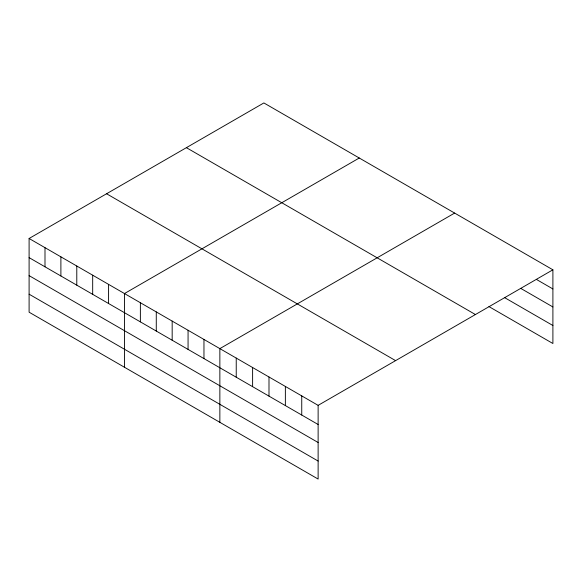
<?xml version="1.0" encoding="UTF-8"?>
<svg xmlns="http://www.w3.org/2000/svg" width="582" height="582" viewBox="0 0 582 582"><rect width="100%" height="100%" fill="white"/><g stroke="black" fill="none" stroke-linecap="round" stroke-linejoin="round"><path stroke-width="0.87" d="M318.128 442.502L318.128 405.356L29.1 238.489L29.1 312.192L318.128 479.059L318.128 442.502L29.1 275.635M29.1 238.489L263.872 102.941L552.9 269.808L552.9 343.511L488.945 306.59M359.254 158.013L124.475 293.554L124.475 367.257M454.629 213.077L219.858 348.625L219.858 422.321M318.128 405.356L552.9 269.808M536.524 279.491L552.9 288.948M520.926 288.49L552.9 306.954M504.543 297.591L552.9 325.505M186.4 147.675L475.421 314.542M106.579 193.762L395.6 360.629M29.1 257.63L318.128 424.496M29.1 294.186L318.128 461.053M301.745 395.898L301.745 415.039M285.369 386.448L285.369 405.581M268.993 376.991L268.993 396.131M252.61 367.533L252.61 386.674M236.234 358.076L236.234 377.216M203.962 339.444L203.962 358.585M188.066 330.263L188.066 349.404M172.17 321.089L172.17 340.23M156.274 311.908L156.274 331.049M140.378 302.735L140.378 321.868M108.579 284.38L108.579 303.513M92.684 275.199L92.684 294.339M76.788 266.025L76.788 285.158M60.892 256.844L60.892 275.984M44.996 247.67L44.996 266.803"/></g></svg>
